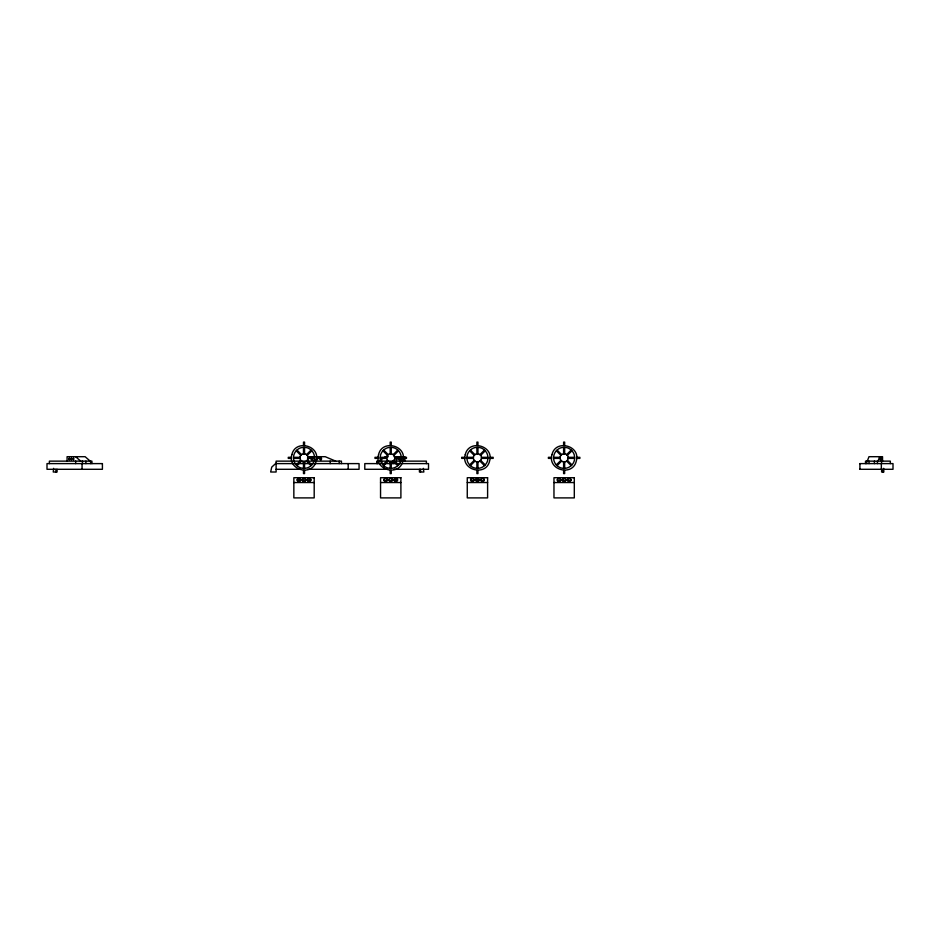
<?xml version="1.0" encoding="UTF-8"?>
<svg xmlns="http://www.w3.org/2000/svg" width="940" height="940" viewBox="0 0 940 940"><rect width="100%" height="100%" fill="white"/><g stroke="black" fill="none" stroke-linecap="round" stroke-linejoin="round"><path stroke-width="1.41" d="M53.639 468.343L53.251 472.009L57.081 472.009L57.081 469.295M293.55 457.322L293.55 458.379A9.529 9.529 0 0 0 296.241 464.889L296.981 465.629A9.529 9.529 0 0 0 303.491 468.32L304.548 468.32A9.529 9.529 0 0 0 311.058 465.629L311.798 464.889A9.529 9.529 0 0 0 314.489 458.379L314.489 457.322A9.529 9.529 0 0 0 311.798 450.824L311.058 450.072A9.529 9.529 0 0 0 304.548 447.381L303.491 447.381A9.529 9.529 0 0 0 296.981 450.072L296.241 450.824A9.529 9.529 0 0 0 293.55 457.322L300.024 457.322A3.055 3.055 0 0 1 300.823 455.395L301.564 454.655A3.055 3.055 0 0 1 303.491 453.856L304.548 453.856A3.055 3.055 0 0 1 306.475 454.655L307.215 455.395A3.055 3.055 0 0 1 308.014 457.322L308.014 458.379A3.055 3.055 0 0 1 307.215 460.306L306.475 461.047A3.055 3.055 0 0 1 304.548 461.846L303.491 461.846A3.055 3.055 0 0 1 301.564 461.047L300.823 460.306A3.055 3.055 0 0 1 300.024 458.379L300.024 457.322M380.254 457.322L380.254 458.379A9.529 9.529 0 0 0 382.944 464.889L383.696 465.629A9.529 9.529 0 0 0 390.194 468.32L391.252 468.32A9.529 9.529 0 0 0 397.761 465.629L398.501 464.889A9.529 9.529 0 0 0 401.192 458.379L401.192 457.322A9.529 9.529 0 0 0 398.501 450.824L397.761 450.072A9.529 9.529 0 0 0 391.252 447.381L390.194 447.381A9.529 9.529 0 0 0 383.696 450.072L382.944 450.824A9.529 9.529 0 0 0 380.254 457.322L386.728 457.322A3.055 3.055 0 0 1 387.527 455.395L388.267 454.655A3.055 3.055 0 0 1 390.194 453.856L391.252 453.856A3.055 3.055 0 0 1 393.179 454.655L393.93 455.395A3.055 3.055 0 0 1 394.73 457.322L394.73 458.379A3.055 3.055 0 0 1 393.93 460.306L393.179 461.047A3.055 3.055 0 0 1 391.252 461.846L390.194 461.846A3.055 3.055 0 0 1 388.267 461.047L387.527 460.306A3.055 3.055 0 0 1 386.728 458.379L386.728 457.322M466.957 457.322L466.957 458.379A9.529 9.529 0 0 0 469.647 464.889L470.399 465.629A9.529 9.529 0 0 0 476.909 468.32L477.955 468.32A9.529 9.529 0 0 0 484.464 465.629L485.204 464.889A9.529 9.529 0 0 0 487.907 458.379L487.907 457.322A9.529 9.529 0 0 0 485.204 450.824L484.464 450.072A9.529 9.529 0 0 0 477.955 447.381L476.909 447.381A9.529 9.529 0 0 0 470.399 450.072L469.647 450.824A9.529 9.529 0 0 0 466.957 457.322L473.431 457.322A3.055 3.055 0 0 1 474.23 455.395L474.97 454.655A3.055 3.055 0 0 1 476.909 453.856L477.955 453.856A3.055 3.055 0 0 1 479.882 454.655L480.634 455.395A3.055 3.055 0 0 1 481.433 457.322L481.433 458.379A3.055 3.055 0 0 1 480.634 460.306L479.882 461.047A3.055 3.055 0 0 1 477.955 461.846L476.909 461.846A3.055 3.055 0 0 1 474.97 461.047L474.23 460.306A3.055 3.055 0 0 1 473.431 458.379L473.431 457.322M553.66 457.322L553.66 458.379A9.529 9.529 0 0 0 556.363 464.889L557.103 465.629A9.529 9.529 0 0 0 563.612 468.32L564.658 468.32A9.529 9.529 0 0 0 571.168 465.629L571.908 464.889A9.529 9.529 0 0 0 574.61 458.379L574.61 457.322A9.529 9.529 0 0 0 571.908 450.824L571.168 450.072A9.529 9.529 0 0 0 564.658 447.381L563.612 447.381A9.529 9.529 0 0 0 557.103 450.072L556.363 450.824A9.529 9.529 0 0 0 553.66 457.322L560.134 457.322A3.055 3.055 0 0 1 560.933 455.395L561.673 454.655A3.055 3.055 0 0 1 563.612 453.856L564.658 453.856A3.055 3.055 0 0 1 566.585 454.655L567.337 455.395A3.055 3.055 0 0 1 568.136 457.322L568.136 458.379A3.055 3.055 0 0 1 567.337 460.306L566.585 461.047A3.055 3.055 0 0 1 564.658 461.846L563.612 461.846A3.055 3.055 0 0 1 561.673 461.047L560.933 460.306A3.055 3.055 0 0 1 560.134 458.379L560.134 457.322M867.291 461.14L868.983 456.699L882.543 456.699L882.543 461.14M878.007 461.14L879.699 456.699M401.768 457.956L401.768 459.883M296.241 464.889L300.823 460.306M306.475 454.655L311.058 450.072M296.981 465.629L301.564 461.047M307.215 455.395L311.798 450.824M382.944 464.889L387.527 460.306M393.179 454.655L397.761 450.072M383.696 465.629L388.267 461.047M393.93 455.395L398.501 450.824M469.647 464.889L474.23 460.306M479.882 454.655L484.464 450.072M470.399 465.629L474.97 461.047M480.634 455.395L485.204 450.824M556.363 464.889L560.933 460.306M566.585 454.655L571.168 450.072M557.103 465.629L561.673 461.047M567.337 455.395L571.908 450.824M276.113 463.115L271.731 467.121L270.661 472.009L276.113 472.009L276.113 461.14L341.443 461.14L341.443 463.608M380.065 460.4L385.435 456.699L388.291 456.699M394.001 456.699L404.823 456.699L404.823 461.14M291.517 457.322L288.274 457.322L288.274 458.379L291.517 458.379M308.014 457.322L314.489 457.322M316.522 457.322L319.764 457.322L319.764 458.379L316.522 458.379M378.221 457.322L374.978 457.322L374.978 458.379L378.221 458.379M394.73 457.322L401.192 457.322M403.237 457.322L406.468 457.322L406.468 458.379L403.237 458.379M464.924 457.322L461.681 457.322L461.681 458.379L464.924 458.379M481.433 457.322L487.907 457.322M489.94 457.322L493.171 457.322L493.171 458.379L489.94 458.379M551.627 457.322L548.396 457.322L548.396 458.379L551.627 458.379M568.136 457.322L574.61 457.322M576.643 457.322L579.874 457.322L579.874 458.379L576.643 458.379M293.55 458.379L300.024 458.379M308.014 458.379L314.489 458.379M380.254 458.379L386.728 458.379M394.73 458.379L401.192 458.379M466.957 458.379L473.431 458.379M481.433 458.379L487.907 458.379M553.66 458.379L560.134 458.379M568.136 458.379L574.61 458.379M276.113 463.608L359.068 463.608L359.068 469.295L307.827 469.295M380.441 463.608L364.791 463.608L364.791 469.295L387.057 469.295M859.818 463.608L893 463.608L893 469.295L859.818 469.295M276.113 469.295L300.624 469.295M394.154 469.295L428.522 469.295L428.522 463.608L381.875 463.608L381.875 461.14M293.844 482.537L314.195 482.537M380.547 482.537L400.898 482.537M467.262 482.537L487.602 482.537M553.966 482.537L574.305 482.537M316.439 457.815C319.001 458.097 316.31 461.599 315.37 459.214M335.697 461.14L325.228 456.699L307.65 456.699L307.65 461.14M90.217 461.14L85.129 456.699L67.081 456.699L67.081 461.14M75.635 456.699L80.723 461.14M557.103 450.072L561.673 454.655M567.337 460.306L571.908 464.889M556.363 450.824L560.933 455.395M566.585 461.047L571.168 465.629M470.399 450.072L474.97 454.655M480.634 460.306L485.204 464.889M469.647 450.824L474.23 455.395M479.882 461.047L484.464 465.629M383.696 450.072L388.267 454.655M393.93 460.306L398.501 464.889M382.944 450.824L387.527 455.395M393.179 461.047L397.761 465.629M296.981 450.072L301.564 454.655M307.215 460.306L311.798 464.889M296.241 450.824L300.823 455.395M306.475 461.047L311.058 465.629M423.353 468.343L423.846 472.009L419.428 472.009L419.428 469.295M883.694 468.343L883.835 472.009L881.614 472.009L881.614 469.295M890.321 463.608L890.321 461.14L865.505 461.14L865.505 463.608M882.954 469.295L882.954 472.009M881.579 461.14L881.579 463.608M881.344 463.608L881.344 469.295M877.443 461.14L877.443 463.608M874.4 461.14L874.4 463.608M869.042 461.14L869.042 463.608M866.727 461.14L866.727 463.608M859.912 463.608L859.912 469.295M564.658 445.349L564.658 442.106L563.612 442.106L563.612 445.349M564.658 447.381L564.658 453.856M564.658 461.846L564.658 468.32M564.658 470.364L564.658 473.596L563.612 473.596L563.612 470.364M563.612 447.381L563.612 453.856M563.612 461.846L563.612 468.32M477.955 445.349L477.955 442.106L476.909 442.106L476.909 445.349M477.955 447.381L477.955 453.856M477.955 461.846L477.955 468.32M477.955 470.364L477.955 473.596L476.909 473.596L476.909 470.364M476.909 447.381L476.909 453.856M476.909 461.846L476.909 468.32M426.384 463.608L426.384 461.14L376.834 461.14L376.834 463.608M420.497 469.295L420.497 472.009M393.085 461.14L393.085 463.608M391.252 445.349L391.252 442.106L390.194 442.106L390.194 445.349M391.252 447.381L391.252 453.856M391.252 461.846L391.252 468.32M391.252 470.364L391.252 473.596L390.194 473.596L390.194 470.364M390.194 447.381L390.194 453.856M390.194 461.846L390.194 468.32M384.131 463.608L384.131 469.295M377.598 461.14L377.598 463.608M348.2 463.608L348.2 469.295M339.187 461.14L339.187 463.608M330.175 461.14L330.175 463.608M304.548 445.349L304.548 442.106L303.491 442.106L303.491 445.349M304.548 447.381L304.548 453.856M304.548 461.846L304.548 468.32M304.548 470.364L304.548 473.596L303.491 473.596L303.491 470.364M303.491 447.381L303.491 453.856M303.491 461.846L303.491 468.32M91.92 463.608L91.92 461.14L49.374 461.14L49.374 463.608M90.639 461.14L90.639 463.608M85.892 461.14L85.892 463.608M82.426 461.14L82.426 463.608M82.062 463.608L82.062 469.295M75.67 461.14L75.67 463.608M55.895 469.295L55.895 472.009M386.88 479.282A1.751 1.21 0 0 1 386.763 481.057A1.751 1.21 0 0 1 384.202 480.822A1.751 1.21 0 0 1 384.765 479.083M391.604 479.083A1.751 1.21 0 0 1 392.156 480.822A1.751 1.21 0 0 1 389.595 481.057A1.751 1.21 0 0 1 389.489 479.282M396.269 478.965A1.751 1.21 0 0 1 397.244 480.822A1.751 1.21 0 0 1 394.377 480.822A1.751 1.21 0 0 1 395.352 478.965M304.901 479.083A1.751 1.21 0 0 1 305.359 480.904A1.751 1.21 0 0 1 302.68 480.904A1.751 1.21 0 0 1 303.138 479.083M309.554 478.965A1.751 1.21 0 0 1 310.694 480.634A1.751 1.21 0 0 1 308.097 481.115A1.751 1.21 0 0 1 307.862 479.282M483.759 479.282A1.751 1.21 0 0 1 483.642 481.057A1.751 1.21 0 0 1 481.08 480.822A1.751 1.21 0 0 1 481.644 479.083M477.884 478.965A1.751 1.21 0 0 1 478.86 480.822A1.751 1.21 0 0 1 475.993 480.822A1.751 1.21 0 0 1 476.98 478.965M473.22 479.083A1.751 1.21 0 0 1 473.69 480.904A1.751 1.21 0 0 1 470.999 480.904A1.751 1.21 0 0 1 471.469 479.083M299.39 478.965A1.751 1.21 0 0 1 300.365 480.822A1.751 1.21 0 0 1 297.498 480.822A1.751 1.21 0 0 1 298.485 478.965M559.923 479.083A1.751 1.21 0 0 1 560.487 480.822A1.751 1.21 0 0 1 557.925 481.057A1.751 1.21 0 0 1 557.808 479.282M570.098 479.083A1.751 1.21 0 0 1 570.568 480.904A1.751 1.21 0 0 1 567.878 480.904A1.751 1.21 0 0 1 568.347 479.083M565.375 479.282A1.751 1.21 0 0 1 565.14 481.115A1.751 1.21 0 0 1 562.543 480.634A1.751 1.21 0 0 1 563.683 478.965M880.24 458.638C880.38 462.504 880.827 456.088 880.24 458.638M880.945 458.638C881.097 462.492 881.532 456.053 880.945 458.638M881.661 458.638C881.814 462.492 882.249 456.053 881.661 458.638M68.702 458.638C69.243 462.633 70.383 455.935 68.702 458.638M70.841 458.638C71.381 462.633 72.521 455.935 70.841 458.638M72.979 458.638C73.52 462.633 74.66 455.935 72.979 458.638M396.046 458.638C396.762 462.691 398.149 455.853 396.046 458.638M398.748 458.638C399.477 462.691 400.851 455.853 398.748 458.638M291.87 454.596C287.1 470.047 312.573 476.874 316.169 461.105C320.94 445.666 295.466 438.839 291.87 454.596M310.976 458.638C312.327 462.88 314.265 455.642 310.976 458.638M319.764 458.638C321.116 462.88 323.055 455.642 319.764 458.638M378.573 454.596C373.803 470.047 399.277 476.874 402.872 461.105C407.643 445.666 382.169 438.839 378.573 454.596M465.277 454.596C460.506 470.047 485.992 476.874 489.576 461.105C494.346 445.666 468.872 438.839 465.277 454.596M551.991 454.596C547.221 470.047 572.695 476.874 576.279 461.105C581.049 445.666 555.575 438.839 551.991 454.596M102.413 463.608L47 463.608L47 469.295L102.413 469.295L102.413 463.608M314.195 477.72L293.844 477.72L293.844 497.895L314.195 497.895L314.195 477.72M400.898 477.72L380.547 477.72L380.547 497.895L400.898 497.895L400.898 477.72M487.602 477.72L467.262 477.72L467.262 497.895L487.602 497.895L487.602 477.72M574.305 477.72L553.966 477.72L553.966 497.895L574.305 497.895L574.305 477.72M389.853 480.775A1.751 1.21 0 0 0 392.474 479.729A1.751 1.21 0 0 0 389.853 478.683A1.751 1.21 0 0 0 389.853 480.775M394.577 480.575A1.751 1.21 0 0 0 397.503 480.035A1.751 1.21 0 0 0 395.352 478.566A1.751 1.21 0 0 0 394.577 480.575M384.401 480.575A1.751 1.21 0 0 0 387.327 480.035A1.751 1.21 0 0 0 385.189 478.566A1.751 1.21 0 0 0 384.401 480.575M303.138 480.775A1.751 1.21 0 0 0 305.77 479.729A1.751 1.21 0 0 0 303.138 478.683A1.751 1.21 0 0 0 303.138 480.775M308.226 480.775A1.751 1.21 0 0 0 310.858 479.729A1.751 1.21 0 0 0 308.226 478.683A1.751 1.21 0 0 0 308.226 480.775M481.644 480.775A1.751 1.21 0 0 0 484.264 479.729A1.751 1.21 0 0 0 481.644 478.683A1.751 1.21 0 0 0 481.644 480.775M471.469 480.775A1.751 1.21 0 0 0 474.101 479.729A1.751 1.21 0 0 0 471.469 478.683A1.751 1.21 0 0 0 471.469 480.775M476.556 480.775A1.751 1.21 0 0 0 479.177 479.729A1.751 1.21 0 0 0 476.556 478.683A1.751 1.21 0 0 0 476.556 480.775M298.062 480.775A1.751 1.21 0 0 0 300.683 479.729A1.751 1.21 0 0 0 298.062 478.683A1.751 1.21 0 0 0 298.062 480.775M558.172 480.775A1.751 1.21 0 0 0 560.804 479.729A1.751 1.21 0 0 0 558.172 478.683A1.751 1.21 0 0 0 558.172 480.775M567.983 480.575A1.751 1.21 0 0 0 570.909 480.035A1.751 1.21 0 0 0 568.77 478.566A1.751 1.21 0 0 0 567.983 480.575M563.26 480.775A1.751 1.21 0 0 0 565.892 479.729A1.751 1.21 0 0 0 563.26 478.683A1.751 1.21 0 0 0 563.26 480.775"/></g></svg>
